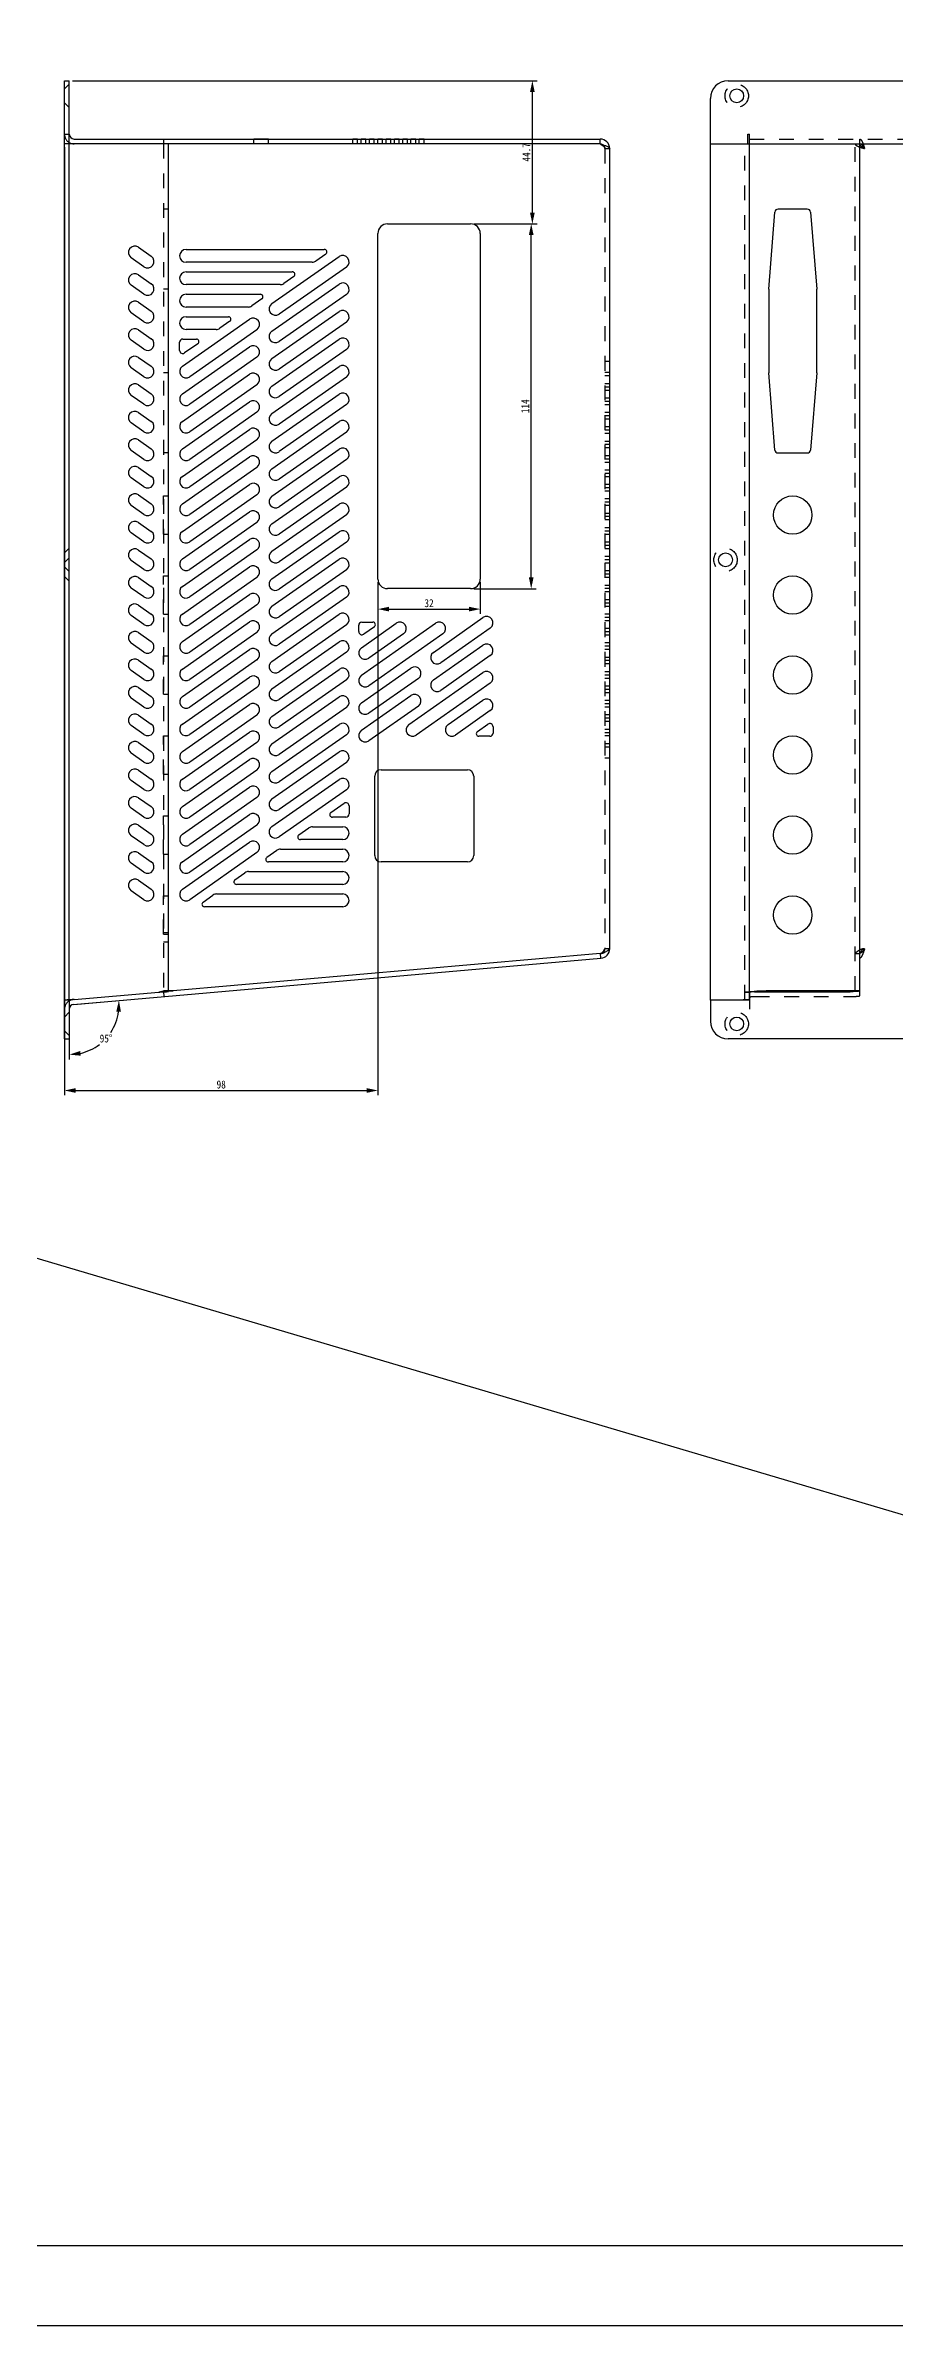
# Model space of a CAD drawing. Header units: millimetres. Extents: x -177 to 18421, y -5017 to 3255.
# Drawn here: x 2418 to 2684, y 1112 to 1824 of the extents above; entities that cross this region are included whole.
import ezdxf

# ---------------------------------------------------------------- set-up
doc = ezdxf.new("R2010")
doc.units = ezdxf.units.MM
doc.header["$LTSCALE"] = 46.255
doc.header["$PDMODE"] = 3
doc.header["$PDSIZE"] = 8
doc.linetypes.add('HIDDEN', pattern=[0.2, 0.1, -0.1])
doc.layers.get('0').update_dxf_attribs({"linetype": 'CONTINUOUS'})
doc.layers.get('Defpoints').update_dxf_attribs({"linetype": 'CONTINUOUS'})
for name, color, linetype in [('02___PRT_ALL_AXES', 7, 'CONTINUOUS'), ('03___PRT_ALL_CURVES', 7, 'CONTINUOUS'), ('DEFAULT_2', 8, 'HIDDEN')]:
    doc.layers.add(name, color=color, linetype=linetype)
doc.styles.get("Standard").update_dxf_attribs({"font": 'txt', "width": 0.85})
doc.dimstyles.new('DIMSTYLE_2', dxfattribs={"dimtxt": 2.5, "dimasz": 3.5, "dimexe": 1.5, "dimexo": 1, "dimtad": 1, "dimdsep": 46, "dimtxsty": 'Standard', "dimblk": '_FILLED', "dimcen": 0.09, "dimadec": 0, "dimazin": 0, "dimtp": 0.01, "dimtm": 0.01, "dimtfac": 1, "dimtofl": 0, "dimtmove": 0, "dimatfit": 3, "dimldrblk": '_FILLED', "dimfxl": 0, "dimtolj": 1, "dimarcsym": 0})
doc.dimstyles.new('DIMSTYLE_3', dxfattribs={"dimtxt": 2.5, "dimasz": 3.5, "dimexe": 1.5, "dimexo": 1, "dimtad": 0, "dimtih": 1, "dimtoh": 1, "dimdec": 1, "dimdsep": 46, "dimtxsty": 'Standard', "dimblk": '_FILLED', "dimcen": 0.09, "dimadec": 0, "dimazin": 0, "dimtp": 0.5, "dimtm": 0.5, "dimtfac": 1, "dimtdec": 1, "dimtofl": 0, "dimtmove": 0, "dimatfit": 3, "dimldrblk": '_FILLED', "dimfxl": 0, "dimtolj": 1, "dimarcsym": 0})

# ---------------------------------------------------------------- blocks, each defined once
blk = doc.blocks.new('_FILLED')
at = {"color": 0, "linetype": 'ByBlock'}
blk.add_solid([(0, 0), (-1, 0.21), (-1, -0.21)], dxfattribs=at)
blk = doc.blocks.new('*D7')
at = {"color": 0, "linetype": 'Continuous', "lineweight": -2, "transparency": 16777216}
for p, q in [((2427.97, 1524.88), (2442.6, 1526.16)), ((2425.6, 1518.5), (2425.6, 1507.6))]:
    blk.add_line(p, q, dxfattribs=at)
for start, end in [(326.2797, 352.09021), (282.90979, 307.24628)]:
    blk.add_arc((2425.6, 1524.67), 15.57, start, end, dxfattribs=at)
at = {"layer": 'Defpoints', "color": 0, "linetype": 'Continuous', "transparency": 16777216}
for p in [(2426.82, 1524.77), (2426.97, 1524.79), (2425.6, 1519.66), (2425.6, 1519.5), (2433.78, 1511.42)]:
    blk.add_point(p, dxfattribs=at)
at = {"color": 0, "linetype": 'Continuous', "lineweight": -2, "transparency": 16777216, "xscale": 3.5, "yscale": 3.5, "zscale": 3.5}
for p, rotation in [((2441.11, 1526.02), 88.54510267210543), ((2425.6, 1509.1), 186.4548973218298)]:
    blk.add_blockref('_FILLED', p, dxfattribs=dict(at, rotation=rotation))
at = {"color": 0, "linetype": 'Continuous', "transparency": 16777216, "insert": (2437.08, 1515.4), "char_height": 2.5, "width": 11.8333, "attachment_point": 2}
blk.add_mtext('\\A1;95°', dxfattribs=at)
blk = doc.blocks.new('*D10')
at = {"color": 0, "linetype": 'Continuous', "lineweight": -2, "transparency": 16777216}
for p, q in [((2522.1, 1656.7), (2522.1, 1646.81)), ((2554.1, 1656.7), (2554.1, 1646.81)), ((2525.6, 1648.31), (2550.6, 1648.31))]:
    blk.add_line(p, q, dxfattribs=at)
at = {"layer": 'Defpoints', "color": 0, "linetype": 'Continuous', "transparency": 16777216}
for p in [(2522.1, 1657.7), (2554.1, 1657.7), (2554.1, 1648.31)]:
    blk.add_point(p, dxfattribs=at)
at = {"color": 0, "linetype": 'Continuous', "lineweight": -2, "transparency": 16777216, "xscale": 3.5, "yscale": 3.5, "zscale": 3.5, "rotation": 180}
blk.add_blockref('_FILLED', (2522.1, 1648.31), dxfattribs=at)
at = {"color": 0, "linetype": 'Continuous', "lineweight": -2, "transparency": 16777216, "xscale": 3.5, "yscale": 3.5, "zscale": 3.5}
blk.add_blockref('_FILLED', (2554.1, 1648.31), dxfattribs=at)
at = {"color": 0, "linetype": 'Continuous', "transparency": 16777216, "insert": (2538.1, 1651.44), "char_height": 2.5, "width": 8.5, "attachment_point": 2}
blk.add_mtext('\\A1;32', dxfattribs=at)
blk = doc.blocks.new('*D11')
at = {"color": 0, "linetype": 'Continuous', "lineweight": -2, "transparency": 16777216}
for p, q in [((2552.1, 1768.7), (2571.55, 1768.7)), ((2570.05, 1658.2), (2570.05, 1765.2)), ((2552.1, 1654.7), (2571.55, 1654.7))]:
    blk.add_line(p, q, dxfattribs=at)
at = {"layer": 'Defpoints', "color": 0, "linetype": 'Continuous', "transparency": 16777216}
for p in [(2551.1, 1768.7), (2570.05, 1768.7), (2551.1, 1654.7)]:
    blk.add_point(p, dxfattribs=at)
at = {"color": 0, "linetype": 'Continuous', "lineweight": -2, "transparency": 16777216, "xscale": 3.5, "yscale": 3.5, "zscale": 3.5}
for p, rotation in [((2570.05, 1768.7), 90), ((2570.05, 1654.7), 270)]:
    blk.add_blockref('_FILLED', p, dxfattribs=dict(at, rotation=rotation))
at = {"color": 0, "linetype": 'Continuous', "transparency": 16777216, "insert": (2566.92, 1711.7), "char_height": 2.5, "width": 12.75, "attachment_point": 2, "rotation": 90}
blk.add_mtext('\\A1;114', dxfattribs=at)
blk = doc.blocks.new('*D12')
at = {"color": 0, "linetype": 'Continuous', "lineweight": -2, "transparency": 16777216}
for p, q in [((2424.1, 1792.7), (2424.1, 1496.39)), ((2522.1, 1656.7), (2522.1, 1496.39)), ((2427.6, 1497.89), (2518.6, 1497.89))]:
    blk.add_line(p, q, dxfattribs=at)
at = {"layer": 'Defpoints', "color": 0, "linetype": 'Continuous', "transparency": 16777216}
for p in [(2424.1, 1793.7), (2522.1, 1657.7), (2522.1, 1497.89)]:
    blk.add_point(p, dxfattribs=at)
at = {"color": 0, "linetype": 'Continuous', "lineweight": -2, "transparency": 16777216, "xscale": 3.5, "yscale": 3.5, "zscale": 3.5, "rotation": 180}
blk.add_blockref('_FILLED', (2424.1, 1497.89), dxfattribs=at)
at = {"color": 0, "linetype": 'Continuous', "lineweight": -2, "transparency": 16777216, "xscale": 3.5, "yscale": 3.5, "zscale": 3.5}
blk.add_blockref('_FILLED', (2522.1, 1497.89), dxfattribs=at)
at = {"color": 0, "linetype": 'Continuous', "transparency": 16777216, "insert": (2473.1, 1501.02), "char_height": 2.5, "width": 8.5, "attachment_point": 2}
blk.add_mtext('\\A1;98', dxfattribs=at)
blk = doc.blocks.new('*D13')
at = {"color": 0, "linetype": 'Continuous', "lineweight": -2, "transparency": 16777216}
for p, q in [((2426.6, 1813.4), (2571.91, 1813.4)), ((2570.41, 1772.2), (2570.41, 1809.9)), ((2552.1, 1768.7), (2571.91, 1768.7))]:
    blk.add_line(p, q, dxfattribs=at)
at = {"layer": 'Defpoints', "color": 0, "linetype": 'Continuous', "transparency": 16777216}
for p in [(2425.6, 1813.4), (2570.41, 1813.4), (2551.1, 1768.7)]:
    blk.add_point(p, dxfattribs=at)
at = {"color": 0, "linetype": 'Continuous', "lineweight": -2, "transparency": 16777216, "xscale": 3.5, "yscale": 3.5, "zscale": 3.5}
for p, rotation in [((2570.41, 1813.4), 90), ((2570.41, 1768.7), 270)]:
    blk.add_blockref('_FILLED', p, dxfattribs=dict(at, rotation=rotation))
at = {"color": 0, "linetype": 'Continuous', "transparency": 16777216, "insert": (2567.29, 1791.05), "char_height": 2.5, "width": 17, "attachment_point": 2, "rotation": 90}
blk.add_mtext('\\A1;44.7', dxfattribs=at)

msp = doc.modelspace()

# ---------------------------------------------------------------- linework, layer by layer
msp.add_line((-176.891, 2211.998), (3543.087, 1111.998))
at = {"color": 7, "linetype": 'Continuous'}
for p, q in [((2424.103, 1526.117), (2424.103, 1813.403)), ((2424.103, 1813.403), (2425.603, 1813.403)), ((2631.615, 1813.403), (3081.015, 1813.403)), ((2626.115, 1526.117), (2626.115, 1807.903)), ((2637.815, 1793.703), (2637.815, 1796.703)), ((2637.815, 1796.703), (2638.315, 1796.703)), ((2638.315, 1526.305), (2638.315, 1796.703)), ((2425.603, 1793.703), (2424.103, 1793.703)), ((2455.103, 1795.203), (2455.103, 1793.703)), ((2591.603, 1793.703), (2591.603, 1795.203)), ((2626.115, 1793.703), (3086.515, 1793.703)), ((2672.815, 1529.012), (2672.815, 1793.703)), ((2644.315, 1748.303), (2646.241, 1772.382)), ((2656.391, 1773.303), (2647.238, 1773.303)), ((2657.388, 1772.382), (2659.315, 1748.303)), ((2644.315, 1748.303), (2644.315, 1722.103)), ((2659.315, 1722.103), (2659.315, 1748.303)), ((2646.241, 1698.023), (2644.315, 1722.103)), ((2659.315, 1722.103), (2657.388, 1698.023)), ((2647.238, 1697.103), (2656.391, 1697.103)), ((2591.865, 1539.214), (2591.734, 1540.708)), ((2425.603, 1526.117), (2424.103, 1526.117)), ((2425.603, 1526.094), (2424.103, 1526.094)), ((2424.103, 1514.003), (2424.103, 1526.094)), ((2455.056, 1528.751), (2455.187, 1527.256)), ((2456.603, 1528.886), (2457.943, 1529.003)), ((2636.713, 1526.117), (2626.115, 1526.117)), ((2626.115, 1526.094), (2626.115, 1519.503)), ((2638.415, 1526.094), (2626.115, 1526.094)), ((2638.415, 1526.149), (2638.415, 1528.62)), ((2638.415, 1523.294), (2638.415, 1526.094)), ((2639.915, 1528.751), (2669.815, 1528.751)), ((2672.81, 1529.017), (2645.726, 1529.017)), ((2424.103, 1514.003), (2425.603, 1514.003)), ((3081.015, 1514.003), (2631.615, 1514.003))]:
    msp.add_line(p, q, dxfattribs=at)
at = {"color": 3, "linetype": 'Continuous'}
for p, q in [((2425.603, 1526.117), (2425.603, 1813.403)), ((2591.603, 1793.703), (2425.603, 1793.703)), ((2427.103, 1795.203), (2591.603, 1795.203)), ((2456.603, 1528.886), (2456.603, 1793.703)), ((2594.603, 1542.203), (2594.603, 1792.203)), ((2525.103, 1768.703), (2551.103, 1768.703)), ((2447.25, 1761.384), (2451.25, 1758.583)), ((2462.103, 1760.697), (2505.336, 1760.697)), ((2522.103, 1657.703), (2522.103, 1765.703)), ((2554.103, 1765.703), (2554.103, 1657.703)), ((2448.956, 1755.306), (2444.956, 1758.107)), ((2447.25, 1752.784), (2451.25, 1749.983)), ((2501.53, 1756.697), (2462.103, 1756.697)), ((2462.103, 1753.697), (2495.339, 1753.697)), ((2488.956, 1743.789), (2509.956, 1758.493)), ((2512.25, 1755.217), (2491.25, 1740.512)), ((2505.795, 1759.241), (2502.677, 1757.058)), ((2448.956, 1746.706), (2444.956, 1749.507)), ((2491.533, 1749.697), (2462.103, 1749.697)), ((2462.103, 1746.697), (2485.342, 1746.697)), ((2488.956, 1735.189), (2509.956, 1749.893)), ((2512.25, 1746.617), (2491.25, 1731.912)), ((2495.797, 1752.241), (2492.68, 1750.058)), ((2448.956, 1738.106), (2444.956, 1740.907)), ((2447.25, 1744.184), (2451.25, 1741.383)), ((2460.956, 1724.183), (2481.956, 1738.887)), ((2481.536, 1742.697), (2462.103, 1742.697)), ((2462.103, 1739.697), (2475.345, 1739.697)), ((2485.8, 1745.241), (2482.683, 1743.058)), ((2488.956, 1726.589), (2509.956, 1741.293)), ((2448.956, 1729.506), (2444.956, 1732.307)), ((2447.25, 1735.584), (2451.25, 1732.783)), ((2460.103, 1729.169), (2460.103, 1731.697)), ((2461.103, 1732.697), (2465.348, 1732.697)), ((2465.806, 1731.241), (2461.677, 1728.35)), ((2471.539, 1735.697), (2462.103, 1735.697)), ((2484.25, 1735.611), (2463.25, 1720.906)), ((2475.803, 1738.241), (2472.686, 1736.058)), ((2488.956, 1717.989), (2509.956, 1732.693)), ((2512.25, 1738.017), (2491.25, 1723.312)), ((2447.25, 1726.984), (2451.25, 1724.183)), ((2460.956, 1715.583), (2481.956, 1730.287)), ((2484.25, 1727.011), (2463.25, 1712.306)), ((2488.956, 1709.389), (2509.956, 1724.093)), ((2512.25, 1729.417), (2491.25, 1714.712)), ((2448.956, 1720.906), (2444.956, 1723.707)), ((2447.25, 1718.384), (2451.25, 1715.583)), ((2460.956, 1706.983), (2481.956, 1721.687)), ((2484.25, 1718.411), (2463.25, 1703.706)), ((2512.25, 1720.817), (2491.25, 1706.112)), ((2448.956, 1712.306), (2444.956, 1715.107)), ((2447.25, 1709.784), (2451.25, 1706.983)), ((2460.956, 1698.383), (2481.956, 1713.087)), ((2484.25, 1709.811), (2463.25, 1695.106)), ((2488.956, 1700.789), (2509.956, 1715.493)), ((2512.25, 1712.217), (2491.25, 1697.512)), ((2448.956, 1703.706), (2444.956, 1706.507)), ((2460.956, 1689.783), (2481.956, 1704.487)), ((2488.956, 1692.189), (2509.956, 1706.893)), ((2512.25, 1703.617), (2491.25, 1688.912)), ((2448.956, 1695.106), (2444.956, 1697.907)), ((2447.25, 1701.184), (2451.25, 1698.383)), ((2460.956, 1681.183), (2481.956, 1695.887)), ((2484.25, 1701.211), (2463.25, 1686.506)), ((2488.956, 1683.589), (2509.956, 1698.293)), ((2448.956, 1686.506), (2444.956, 1689.307)), ((2447.25, 1692.584), (2451.25, 1689.783)), ((2484.25, 1692.611), (2463.25, 1677.906)), ((2488.956, 1674.989), (2509.956, 1689.693)), ((2512.25, 1695.017), (2491.25, 1680.312)), ((2447.25, 1683.984), (2451.25, 1681.183)), ((2460.956, 1672.583), (2481.956, 1687.287)), ((2484.25, 1684.011), (2463.25, 1669.306)), ((2512.25, 1686.417), (2491.25, 1671.712)), ((2448.956, 1677.906), (2444.956, 1680.707)), ((2447.25, 1675.384), (2451.25, 1672.583)), ((2460.956, 1663.983), (2481.956, 1678.687)), ((2484.25, 1675.411), (2463.25, 1660.706)), ((2488.956, 1666.389), (2509.956, 1681.093)), ((2512.25, 1677.817), (2491.25, 1663.112)), ((2448.956, 1669.306), (2444.956, 1672.107)), ((2460.956, 1655.383), (2481.956, 1670.087)), ((2488.956, 1657.789), (2509.956, 1672.493)), ((2512.25, 1669.217), (2491.25, 1654.512)), ((2448.956, 1660.706), (2444.956, 1663.507)), ((2447.25, 1666.784), (2451.25, 1663.983)), ((2460.956, 1646.783), (2481.956, 1661.487)), ((2484.25, 1666.811), (2463.25, 1652.106)), ((2488.956, 1649.189), (2509.956, 1663.893)), ((2512.25, 1660.617), (2491.25, 1645.912)), ((2448.956, 1652.106), (2444.956, 1654.907)), ((2447.25, 1658.184), (2451.25, 1655.383)), ((2460.956, 1638.183), (2481.956, 1652.887)), ((2484.25, 1658.211), (2463.25, 1643.506)), ((2488.956, 1640.589), (2509.956, 1655.293)), ((2551.103, 1654.703), (2525.103, 1654.703)), ((2448.956, 1643.506), (2444.956, 1646.307)), ((2447.25, 1649.584), (2451.25, 1646.783)), ((2484.25, 1649.611), (2463.25, 1634.906)), ((2488.956, 1631.989), (2509.956, 1646.693)), ((2512.25, 1652.017), (2491.25, 1637.312)), ((2539.456, 1634.805), (2554.956, 1645.658)), ((2447.25, 1640.984), (2451.25, 1638.183)), ((2460.956, 1629.583), (2481.956, 1644.287)), ((2484.25, 1641.011), (2463.25, 1626.306)), ((2512.25, 1643.417), (2491.25, 1628.712)), ((2516.103, 1641.291), (2516.103, 1643.253)), ((2516.956, 1636.25), (2527.869, 1643.891)), ((2516.956, 1627.65), (2540.151, 1643.891)), ((2517.103, 1644.253), (2520.54, 1644.253)), ((2520.999, 1642.797), (2517.677, 1640.471)), ((2530.163, 1640.614), (2519.25, 1632.973)), ((2542.445, 1640.614), (2519.25, 1624.373)), ((2557.25, 1642.381), (2541.75, 1631.528)), ((2448.956, 1634.906), (2444.956, 1637.707)), ((2447.25, 1632.384), (2451.25, 1629.583)), ((2460.956, 1620.983), (2481.956, 1635.687)), ((2484.25, 1632.411), (2463.25, 1617.706)), ((2488.956, 1623.389), (2509.956, 1638.093)), ((2512.25, 1634.817), (2491.25, 1620.112)), ((2539.456, 1626.205), (2554.956, 1637.058)), ((2557.25, 1633.781), (2541.75, 1622.928)), ((2448.956, 1626.306), (2444.956, 1629.107)), ((2460.956, 1612.383), (2481.956, 1627.087)), ((2488.956, 1614.789), (2509.956, 1629.493)), ((2512.25, 1626.217), (2491.25, 1611.512)), ((2516.956, 1619.05), (2532.456, 1629.903)), ((2534.75, 1626.626), (2519.25, 1615.773)), ((2531.761, 1612.217), (2554.956, 1628.458)), ((2557.25, 1625.181), (2534.056, 1608.94)), ((2448.956, 1617.706), (2444.956, 1620.507)), ((2447.25, 1623.784), (2451.25, 1620.983)), ((2460.956, 1603.783), (2481.956, 1618.487)), ((2484.25, 1623.811), (2463.25, 1609.106)), ((2488.956, 1606.189), (2509.956, 1620.893)), ((2512.25, 1617.617), (2491.25, 1602.912)), ((2516.956, 1610.45), (2532.456, 1621.303)), ((2534.75, 1618.026), (2519.25, 1607.173)), ((2544.043, 1612.217), (2554.956, 1619.858)), ((2448.956, 1609.106), (2444.956, 1611.907)), ((2447.25, 1615.184), (2451.25, 1612.383)), ((2484.25, 1615.211), (2463.25, 1600.506)), ((2488.956, 1597.589), (2509.956, 1612.293)), ((2557.25, 1616.581), (2546.338, 1608.94)), ((2553.208, 1610.034), (2556.53, 1612.36)), ((2558.103, 1611.54), (2558.103, 1609.578)), ((2448.956, 1600.506), (2444.956, 1603.307)), ((2447.25, 1606.584), (2451.25, 1603.783)), ((2460.956, 1595.183), (2481.956, 1609.887)), ((2484.25, 1606.611), (2463.25, 1591.906)), ((2488.956, 1588.989), (2509.956, 1603.693)), ((2512.25, 1609.017), (2491.25, 1594.312)), ((2557.103, 1608.578), (2553.667, 1608.578)), ((2447.25, 1597.984), (2451.25, 1595.183)), ((2460.956, 1586.583), (2481.956, 1601.287)), ((2484.25, 1598.011), (2463.25, 1583.306)), ((2512.25, 1600.417), (2491.25, 1585.712)), ((2521.103, 1571.303), (2521.103, 1596.103)), ((2523.103, 1598.103), (2550.103, 1598.103)), ((2552.103, 1596.103), (2552.103, 1571.303)), ((2448.956, 1591.906), (2444.956, 1594.707)), ((2447.25, 1589.384), (2451.25, 1586.583)), ((2460.956, 1577.983), (2481.956, 1592.687)), ((2484.25, 1589.411), (2463.25, 1574.706)), ((2488.956, 1580.389), (2509.956, 1595.093)), ((2512.25, 1591.817), (2491.25, 1577.112)), ((2448.956, 1583.306), (2444.956, 1586.107)), ((2460.956, 1569.383), (2481.956, 1584.087)), ((2507.4, 1584.758), (2511.53, 1587.65)), ((2512.103, 1583.303), (2507.859, 1583.303)), ((2513.103, 1586.83), (2513.103, 1584.303)), ((2448.956, 1574.706), (2444.956, 1577.507)), ((2447.25, 1580.784), (2451.25, 1577.983)), ((2460.956, 1560.783), (2481.956, 1575.487)), ((2484.25, 1580.811), (2463.25, 1566.106)), ((2497.403, 1577.758), (2500.521, 1579.941)), ((2511.103, 1576.303), (2497.862, 1576.303)), ((2501.668, 1580.303), (2511.103, 1580.303)), ((2448.956, 1566.106), (2444.956, 1568.907)), ((2447.25, 1572.184), (2451.25, 1569.383)), ((2484.25, 1572.211), (2463.25, 1557.506)), ((2487.406, 1570.758), (2490.524, 1572.941)), ((2511.103, 1569.303), (2487.865, 1569.303)), ((2491.671, 1573.303), (2511.103, 1573.303)), ((2550.103, 1569.303), (2523.103, 1569.303)), ((2448.956, 1557.506), (2444.956, 1560.307)), ((2447.25, 1563.584), (2451.25, 1560.783)), ((2477.409, 1563.758), (2480.527, 1565.941)), ((2511.103, 1562.303), (2477.868, 1562.303)), ((2481.674, 1566.303), (2511.103, 1566.303)), ((2467.412, 1556.758), (2470.53, 1558.941)), ((2511.103, 1555.303), (2467.871, 1555.303)), ((2471.677, 1559.303), (2511.103, 1559.303)), ((2426.973, 1524.788), (2591.865, 1539.214)), ((2591.603, 1540.697), (2458.103, 1529.017)), ((2591.603, 1540.697), (2591.734, 1540.708)), ((2425.776, 1526.117), (2425.603, 1526.117)), ((2425.603, 1526.094), (2425.603, 1514.003)), ((2427.103, 1526.305), (2453.603, 1528.624)), ((2454.971, 1528.743), (2453.603, 1528.624)), ((2455.059, 1528.751), (2454.971, 1528.743)), ((2455.119, 1528.756), (2455.059, 1528.751)), ((2456.603, 1528.886), (2455.119, 1528.756)), ((2458.103, 1529.017), (2458.023, 1529.017))]:
    msp.add_line(p, q, dxfattribs=at)
at = {"color": 7, "linetype": 'Continuous'}
for points in [[(1608.287, 1111.998), (3158.287, 1111.998), (3158.287, 2211.998), (1608.287, 2211.998)], [(1633.287, 1136.998), (3133.287, 1136.998), (3133.287, 2186.998), (1633.287, 2186.998)]]:
    msp.add_lwpolyline(points, close=True, dxfattribs=at)
for centre in [(2634.315, 1808.703), (2630.815, 1663.703), (2634.315, 1518.703)]:
    msp.add_circle(centre, 2.15, dxfattribs=at)
for centre, radius, start, end in [((2631.615, 1807.903), 5.5, 90, 180), ((2427.103, 1796.703), 3, 239.907594, 270), ((2591.603, 1792.203), 1.5, 54.601518, 90), ((2647.238, 1772.303), 1, 90, 175.426079), ((2656.391, 1772.303), 1, 4.573921, 90), ((2647.238, 1698.103), 1, 184.573921, 270), ((2656.391, 1698.103), 1, 270, 355.426079), ((2427.103, 1523.294), 3, 100.052162, 120.097478), ((2639.911, 1511.989), 16.761, 90.329668, 90.989635), ((2645.726, 1425.557), 103.461, 90, 93.275251), ((2639.915, 1511.606), 17.145, 90.000049, 90.332845), ((2631.615, 1519.503), 5.5, 180, 270)]:
    msp.add_arc(centre, radius, start, end, dxfattribs=at)
at = {"color": 3, "linetype": 'Continuous'}
for centre, radius, start, end in [((2427.103, 1796.703), 1.5, 180, 270), ((2591.603, 1792.203), 3, 0, 90), ((2525.103, 1765.703), 3, 90, 180), ((2551.103, 1765.703), 3, 0, 90), ((2446.103, 1759.745), 2, 55, 235), ((2462.103, 1758.697), 2, 90, 270), ((2505.336, 1759.897), 0.8, 305, 90), ((2446.103, 1751.145), 2, 55, 235), ((2450.103, 1756.945), 2, 235, 55), ((2462.103, 1751.697), 2, 90, 270), ((2495.339, 1752.897), 0.8, 305, 90), ((2501.53, 1758.697), 2, 270, 305), ((2511.103, 1756.855), 2, 305, 125), ((2450.103, 1748.345), 2, 235, 55), ((2462.103, 1744.697), 2, 90, 270), ((2485.342, 1745.897), 0.8, 305, 90), ((2491.533, 1751.697), 2, 270, 305), ((2511.103, 1748.255), 2, 305, 125), ((2446.103, 1742.545), 2, 55, 235), ((2450.103, 1739.745), 2, 235, 55), ((2462.103, 1737.697), 2, 90, 270), ((2475.345, 1738.897), 0.8, 305, 90), ((2481.536, 1744.697), 2, 270, 305), ((2483.103, 1737.249), 2, 305, 125), ((2490.103, 1742.15), 2, 125, 305), ((2511.103, 1739.655), 2, 305, 125), ((2446.103, 1733.945), 2, 55, 235), ((2450.103, 1731.145), 2, 235, 55), ((2461.103, 1731.697), 1, 90, 180), ((2465.348, 1731.897), 0.8, 305, 90), ((2471.539, 1737.697), 2, 270, 305), ((2490.103, 1733.55), 2, 125, 305), ((2511.103, 1731.055), 2, 305, 125), ((2446.103, 1725.345), 2, 55, 235), ((2450.103, 1722.545), 2, 235, 55), ((2461.103, 1729.169), 1, 180, 305), ((2462.103, 1722.545), 2, 125, 305), ((2483.103, 1728.649), 2, 305, 125), ((2490.103, 1724.95), 2, 125, 305), ((2511.103, 1722.455), 2, 305, 125), ((2446.103, 1716.745), 2, 55, 235), ((2483.103, 1720.049), 2, 305, 125), ((2490.103, 1716.35), 2, 125, 305), ((2446.103, 1708.145), 2, 55, 235), ((2450.103, 1713.945), 2, 235, 55), ((2462.103, 1713.945), 2, 125, 305), ((2483.103, 1711.449), 2, 305, 125), ((2511.103, 1713.855), 2, 305, 125), ((2450.103, 1705.345), 2, 235, 55), ((2462.103, 1705.345), 2, 125, 305), ((2483.103, 1702.849), 2, 305, 125), ((2490.103, 1707.75), 2, 125, 305), ((2511.103, 1705.255), 2, 305, 125), ((2446.103, 1699.545), 2, 55, 235), ((2450.103, 1696.745), 2, 235, 55), ((2462.103, 1696.745), 2, 125, 305), ((2483.103, 1694.249), 2, 305, 125), ((2490.103, 1699.15), 2, 125, 305), ((2511.103, 1696.655), 2, 305, 125), ((2446.103, 1690.945), 2, 55, 235), ((2450.103, 1688.145), 2, 235, 55), ((2462.103, 1688.145), 2, 125, 305), ((2490.103, 1690.55), 2, 125, 305), ((2511.103, 1688.055), 2, 305, 125), ((2446.103, 1682.345), 2, 55, 235), ((2483.103, 1685.649), 2, 305, 125), ((2490.103, 1681.95), 2, 125, 305), ((2511.103, 1679.455), 2, 305, 125), ((2446.103, 1673.745), 2, 55, 235), ((2450.103, 1679.545), 2, 235, 55), ((2462.103, 1679.545), 2, 125, 305), ((2483.103, 1677.049), 2, 305, 125), ((2490.103, 1673.35), 2, 125, 305), ((2446.103, 1665.145), 2, 55, 235), ((2450.103, 1670.945), 2, 235, 55), ((2462.103, 1670.945), 2, 125, 305), ((2483.103, 1668.449), 2, 305, 125), ((2511.103, 1670.855), 2, 305, 125), ((2450.103, 1662.345), 2, 235, 55), ((2462.103, 1662.345), 2, 125, 305), ((2483.103, 1659.849), 2, 305, 125), ((2490.103, 1664.75), 2, 125, 305), ((2511.103, 1662.255), 2, 305, 125), ((2446.103, 1656.545), 2, 55, 235), ((2450.103, 1653.745), 2, 235, 55), ((2462.103, 1653.745), 2, 125, 305), ((2483.103, 1651.249), 2, 305, 125), ((2490.103, 1656.15), 2, 125, 305), ((2511.103, 1653.655), 2, 305, 125), ((2525.103, 1657.703), 3, 180, 270), ((2551.103, 1657.703), 3, 270, 0), ((2446.103, 1647.945), 2, 55, 235), ((2450.103, 1645.145), 2, 235, 55), ((2462.103, 1645.145), 2, 125, 305), ((2490.103, 1647.55), 2, 125, 305), ((2511.103, 1645.055), 2, 305, 125), ((2556.103, 1644.019), 2, 305, 125), ((2446.103, 1639.345), 2, 55, 235), ((2483.103, 1642.649), 2, 305, 125), ((2490.103, 1638.95), 2, 125, 305), ((2517.103, 1643.253), 1, 90, 180), ((2517.103, 1641.291), 1, 180, 305), ((2520.54, 1643.453), 0.8, 305, 90), ((2529.016, 1642.253), 2, 305, 125), ((2541.298, 1642.253), 2, 305, 125), ((2446.103, 1630.745), 2, 55, 235), ((2450.103, 1636.545), 2, 235, 55), ((2462.103, 1636.545), 2, 125, 305), ((2483.103, 1634.049), 2, 305, 125), ((2490.103, 1630.35), 2, 125, 305), ((2511.103, 1636.455), 2, 305, 125), ((2518.103, 1634.612), 2, 125, 305), ((2540.603, 1633.166), 2, 125, 305), ((2556.103, 1635.419), 2, 305, 125), ((2450.103, 1627.945), 2, 235, 55), ((2462.103, 1627.945), 2, 125, 305), ((2483.103, 1625.449), 2, 305, 125), ((2511.103, 1627.855), 2, 305, 125), ((2518.103, 1626.012), 2, 125, 305), ((2533.603, 1628.265), 2, 305, 125), ((2540.603, 1624.566), 2, 125, 305), ((2556.103, 1626.819), 2, 305, 125), ((2446.103, 1622.145), 2, 55, 235), ((2450.103, 1619.345), 2, 235, 55), ((2462.103, 1619.345), 2, 125, 305), ((2483.103, 1616.849), 2, 305, 125), ((2490.103, 1621.75), 2, 125, 305), ((2511.103, 1619.255), 2, 305, 125), ((2518.103, 1617.412), 2, 125, 305), ((2533.603, 1619.665), 2, 305, 125), ((2556.103, 1618.219), 2, 305, 125), ((2446.103, 1613.545), 2, 55, 235), ((2450.103, 1610.745), 2, 235, 55), ((2462.103, 1610.745), 2, 125, 305), ((2483.103, 1608.249), 2, 305, 125), ((2490.103, 1613.15), 2, 125, 305), ((2511.103, 1610.655), 2, 305, 125), ((2518.103, 1608.812), 2, 125, 305), ((2532.909, 1610.578), 2, 125, 305), ((2545.191, 1610.578), 2, 125, 305), ((2557.103, 1611.54), 1, 0, 125), ((2446.103, 1604.945), 2, 55, 235), ((2450.103, 1602.145), 2, 235, 55), ((2462.103, 1602.145), 2, 125, 305), ((2490.103, 1604.55), 2, 125, 305), ((2511.103, 1602.055), 2, 305, 125), ((2553.667, 1609.378), 0.8, 125, 270), ((2557.103, 1609.578), 1, 270, 0), ((2446.103, 1596.345), 2, 55, 235), ((2483.103, 1599.649), 2, 305, 125), ((2490.103, 1595.95), 2, 125, 305), ((2523.103, 1596.103), 2, 90, 180), ((2550.103, 1596.103), 2, 0, 90), ((2446.103, 1587.745), 2, 55, 235), ((2450.103, 1593.545), 2, 235, 55), ((2462.103, 1593.545), 2, 125, 305), ((2483.103, 1591.049), 2, 305, 125), ((2490.103, 1587.35), 2, 125, 305), ((2511.103, 1593.455), 2, 305, 125), ((2450.103, 1584.945), 2, 235, 55), ((2462.103, 1584.945), 2, 125, 305), ((2483.103, 1582.449), 2, 305, 125), ((2507.859, 1584.103), 0.8, 125, 270), ((2512.103, 1586.83), 1, 0, 125), ((2512.103, 1584.303), 1, 270, 0), ((2446.103, 1579.145), 2, 55, 235), ((2450.103, 1576.345), 2, 235, 55), ((2462.103, 1576.345), 2, 125, 305), ((2483.103, 1573.849), 2, 305, 125), ((2490.103, 1578.75), 2, 125, 305), ((2497.862, 1577.103), 0.8, 125, 270), ((2501.668, 1578.303), 2, 90, 125), ((2511.103, 1578.303), 2, 270, 90), ((2446.103, 1570.545), 2, 55, 235), ((2450.103, 1567.745), 2, 235, 55), ((2462.103, 1567.745), 2, 125, 305), ((2487.865, 1570.103), 0.8, 125, 270), ((2491.671, 1571.303), 2, 90, 125), ((2511.103, 1571.303), 2, 270, 90), ((2523.103, 1571.303), 2, 180, 270), ((2550.103, 1571.303), 2, 270, 0), ((2446.103, 1561.945), 2, 55, 235), ((2450.103, 1559.145), 2, 235, 55), ((2462.103, 1559.145), 2, 125, 305), ((2477.868, 1563.103), 0.8, 125, 270), ((2481.674, 1564.303), 2, 90, 125), ((2511.103, 1564.303), 2, 270, 90), ((2467.871, 1556.103), 0.8, 125, 270), ((2471.677, 1557.303), 2, 90, 125), ((2511.103, 1557.303), 2, 270, 90), ((2591.366, 1544.916), 4.224, 274.994537, 320.025602), ((2591.603, 1542.203), 3, 275, 0), ((2427.103, 1523.294), 1.5, 95, 180)]:
    msp.add_arc(centre, radius, start, end, dxfattribs=at)
for points, knots in [([(2591.603, 1793.703), (2591.987, 1793.581), (2592.546, 1793.403), (2593.253, 1793.15), (2593.704, 1792.968), (2594.079, 1792.783), (2594.407, 1792.577), (2594.603, 1792.349), (2594.603, 1792.203)], [0, 0, 0, 0, 0.3508516, 0.5110678, 0.6539255, 0.7752257, 0.8724512, 1, 1, 1, 1]), ([(2427.103, 1526.305), (2426.845, 1526.275), (2426.402, 1526.222), (2425.957, 1526.162), (2425.776, 1526.117)], [0, 0, 0, 0, 0.5822724, 1, 1, 1, 1]), ([(2456.603, 1529.005), (2456.603, 1529.008), (2456.618, 1529.004), (2456.633, 1529.009), (2456.669, 1529.007), (2456.695, 1529.008), (2456.71, 1529.008)], [0, 0, 0, 0, 0.0635963, 0.2526127, 0.5657439, 1, 1, 1, 1]), ([(2456.71, 1529.008), (2456.781, 1529.009), (2457.218, 1529.013), (2457.656, 1529.015), (2458.023, 1529.017)], [0, 0, 0, 0, 0.1614574, 1, 1, 1, 1])]:
    msp.add_open_spline(points, degree=3, knots=knots, dxfattribs=at)
at = {"color": 7, "linetype": 'Continuous'}
for points, knots in [([(2672.815, 1793.703), (2673.104, 1793.703), (2673.543, 1793.334), (2673.956, 1792.764), (2674.192, 1792.395), (2674.315, 1792.203)], [0, 0, 0, 0, 0.4006987, 0.6839142, 1, 1, 1, 1]), ([(2672.815, 1793.703), (2672.815, 1793.413), (2673.183, 1792.974), (2673.753, 1792.562), (2674.122, 1792.325), (2674.315, 1792.203)], [0, 0, 0, 0, 0.4006987, 0.6839142, 1, 1, 1, 1]), ([(2674.315, 1542.203), (2674.192, 1542.02), (2673.955, 1541.669), (2673.527, 1541.11), (2673.109, 1540.746), (2672.815, 1540.708)], [0, 0, 0, 0, 0.3068361, 0.5860799, 1, 1, 1, 1]), ([(2672.888, 1540.856), (2672.871, 1540.826), (2672.846, 1540.778), (2672.821, 1540.728), (2672.816, 1540.708)], [0, 0, 0, 0, 0.6238631, 1, 1, 1, 1]), ([(2674.315, 1542.203), (2674.125, 1542.203), (2673.766, 1542.016), (2673.406, 1541.62), (2673.117, 1541.229), (2672.955, 1540.974), (2672.888, 1540.856)], [0, 0, 0, 0, 0.2810672, 0.5512672, 0.7991692, 1, 1, 1, 1]), ([(2638.315, 1526.305), (2638.315, 1526.293), (2638.266, 1526.272), (2638.192, 1526.254), (2638.051, 1526.231), (2637.868, 1526.209), (2637.636, 1526.186), (2637.246, 1526.153), (2636.933, 1526.132), (2636.713, 1526.117)], [0, 0, 0, 0, 0.0223544, 0.0751404, 0.1599466, 0.2756804, 0.4203855, 0.5914694, 1, 1, 1, 1]), ([(2638.315, 1528.624), (2638.315, 1528.646), (2638.403, 1528.686), (2638.465, 1528.699), (2638.516, 1528.709)], [0, 0, 0, 0, 0.3023393, 1, 1, 1, 1]), ([(2638.529, 1528.67), (2638.5, 1528.664), (2638.464, 1528.656), (2638.415, 1528.633), (2638.415, 1528.62)], [0, 0, 0, 0, 0.6976671, 1, 1, 1, 1]), ([(2638.516, 1528.709), (2638.697, 1528.746), (2639.131, 1528.793), (2639.564, 1528.829), (2639.815, 1528.848)], [0, 0, 0, 0, 0.4237445, 1, 1, 1, 1]), ([(2639.622, 1528.748), (2639.402, 1528.744), (2639.037, 1528.729), (2638.671, 1528.7), (2638.529, 1528.67)], [0, 0, 0, 0, 0.601343, 1, 1, 1, 1]), ([(2672.815, 1529.012), (2672.815, 1528.986), (2672.715, 1528.94), (2672.56, 1528.904), (2672.275, 1528.859), (2671.91, 1528.823), (2671.46, 1528.791), (2670.753, 1528.76), (2670.197, 1528.751), (2669.815, 1528.751)], [0, 0, 0, 0, 0.0253717, 0.0839188, 0.1765037, 0.300169, 0.4503942, 0.6215376, 1, 1, 1, 1])]:
    msp.add_open_spline(points, degree=3, knots=knots, dxfattribs=at)
at = {"layer": '02___PRT_ALL_AXES', "color": 8, "linetype": 'HIDDEN'}
for p, q in [((2483.353, 1793.703), (2483.353, 1795.203)), ((2487.853, 1795.203), (2483.353, 1795.203)), ((2487.853, 1793.703), (2483.353, 1793.703)), ((2487.853, 1793.703), (2487.853, 1795.203)), ((2514.265, 1793.703), (2514.265, 1795.203)), ((2515.765, 1795.203), (2514.265, 1795.203)), ((2515.765, 1793.703), (2514.265, 1793.703)), ((2515.765, 1793.703), (2515.765, 1795.203)), ((2516.863, 1793.703), (2516.863, 1795.203)), ((2518.363, 1795.203), (2516.863, 1795.203)), ((2518.363, 1793.703), (2516.863, 1793.703)), ((2518.363, 1793.703), (2518.363, 1795.203)), ((2519.461, 1793.703), (2519.461, 1795.203)), ((2520.961, 1795.203), (2519.461, 1795.203)), ((2520.961, 1793.703), (2519.461, 1793.703)), ((2520.961, 1793.703), (2520.961, 1795.203)), ((2522.059, 1793.703), (2522.059, 1795.203)), ((2523.559, 1795.203), (2522.059, 1795.203)), ((2523.559, 1793.703), (2522.059, 1793.703)), ((2523.559, 1793.703), (2523.559, 1795.203)), ((2524.657, 1793.703), (2524.657, 1795.203)), ((2526.157, 1795.203), (2524.657, 1795.203)), ((2526.157, 1793.703), (2524.657, 1793.703)), ((2526.157, 1793.703), (2526.157, 1795.203)), ((2527.255, 1793.703), (2527.255, 1795.203)), ((2528.755, 1795.203), (2527.255, 1795.203)), ((2528.755, 1793.703), (2527.255, 1793.703)), ((2528.755, 1793.703), (2528.755, 1795.203)), ((2529.853, 1793.703), (2529.853, 1795.203)), ((2531.353, 1795.203), (2529.853, 1795.203)), ((2531.353, 1793.703), (2529.853, 1793.703)), ((2531.353, 1793.703), (2531.353, 1795.203)), ((2532.451, 1793.703), (2532.451, 1795.203)), ((2533.951, 1795.203), (2532.451, 1795.203)), ((2533.951, 1793.703), (2532.451, 1793.703)), ((2533.951, 1793.703), (2533.951, 1795.203)), ((2535.049, 1793.703), (2535.049, 1795.203)), ((2536.549, 1795.203), (2535.049, 1795.203)), ((2536.549, 1793.703), (2535.049, 1793.703)), ((2536.549, 1793.703), (2536.549, 1795.203)), ((2455.103, 1671.703), (2455.103, 1683.703)), ((2455.103, 1683.703), (2456.603, 1683.703)), ((2456.603, 1671.703), (2456.603, 1683.703)), ((2455.103, 1671.703), (2456.603, 1671.703)), ((2455.103, 1646.703), (2455.103, 1658.703)), ((2455.103, 1658.703), (2456.603, 1658.703)), ((2456.603, 1646.703), (2456.603, 1658.703)), ((2455.103, 1646.703), (2456.603, 1646.703)), ((2455.103, 1621.703), (2455.103, 1633.703)), ((2455.103, 1633.703), (2456.603, 1633.703)), ((2456.603, 1621.703), (2456.603, 1633.703)), ((2455.103, 1621.703), (2456.603, 1621.703)), ((2455.103, 1596.703), (2455.103, 1608.703)), ((2455.103, 1608.703), (2456.603, 1608.703)), ((2456.603, 1596.703), (2456.603, 1608.703)), ((2455.103, 1596.703), (2456.603, 1596.703)), ((2455.103, 1583.703), (2456.603, 1583.703)), ((2455.103, 1571.703), (2455.103, 1583.703)), ((2456.603, 1571.703), (2456.603, 1583.703)), ((2455.103, 1571.703), (2456.603, 1571.703)), ((2455.103, 1558.703), (2456.603, 1558.703)), ((2455.103, 1546.703), (2455.103, 1558.703)), ((2456.603, 1546.703), (2456.603, 1558.703)), ((2455.103, 1546.703), (2456.603, 1546.703))]:
    msp.add_line(p, q, dxfattribs=at)
at = {"layer": '02___PRT_ALL_AXES', "color": 7, "linetype": 'Continuous'}
for centre in [(2651.815, 1677.703), (2651.815, 1652.703), (2651.815, 1627.703), (2651.815, 1602.703), (2651.815, 1577.703), (2651.815, 1552.703)]:
    msp.add_circle(centre, 6, dxfattribs=at)
at = {"layer": '03___PRT_ALL_CURVES', "color": 8, "linetype": 'HIDDEN'}
msp.add_line((2531.117, 1795.203), (2530.09, 1795.203), dxfattribs=at)
at = {"layer": 'DEFAULT_2', "color": 8, "linetype": 'HIDDEN'}
for p, q in [((2424.103, 1810.853), (2425.603, 1812.353)), ((2424.103, 1806.553), (2425.603, 1805.053)), ((2424.103, 1796.703), (2425.603, 1796.703)), ((2455.103, 1793.703), (2455.103, 1528.848)), ((2593.103, 1792.203), (2593.103, 1542.203)), ((2593.103, 1792.203), (2594.603, 1792.203)), ((2636.815, 1526.305), (2636.815, 1793.703)), ((2638.315, 1795.203), (3074.315, 1795.203)), ((2671.315, 1529.017), (2671.315, 1793.703)), ((2672.815, 1793.703), (2672.815, 1795.203)), ((2456.603, 1773.303), (2455.103, 1773.303)), ((2456.603, 1748.303), (2455.103, 1748.303)), ((2594.603, 1725.667), (2593.103, 1725.667)), ((2456.603, 1722.103), (2455.103, 1722.103)), ((2594.603, 1722.203), (2593.103, 1722.203)), ((2594.603, 1721.167), (2593.103, 1721.167)), ((2594.603, 1718.739), (2593.103, 1718.739)), ((2594.603, 1717.703), (2593.103, 1717.703)), ((2594.603, 1716.667), (2593.103, 1716.667)), ((2594.603, 1714.239), (2593.103, 1714.239)), ((2594.603, 1713.203), (2593.103, 1713.203)), ((2594.603, 1712.167), (2593.103, 1712.167)), ((2594.603, 1709.739), (2593.103, 1709.739)), ((2594.603, 1708.703), (2593.103, 1708.703)), ((2594.603, 1707.667), (2593.103, 1707.667)), ((2594.603, 1705.239), (2593.103, 1705.239)), ((2594.603, 1704.203), (2593.103, 1704.203)), ((2594.603, 1703.167), (2593.103, 1703.167)), ((2456.603, 1697.103), (2455.103, 1697.103)), ((2594.603, 1700.739), (2593.103, 1700.739)), ((2594.603, 1699.703), (2593.103, 1699.703)), ((2594.603, 1698.667), (2593.103, 1698.667)), ((2594.603, 1696.239), (2593.103, 1696.239)), ((2594.603, 1695.203), (2593.103, 1695.203)), ((2594.603, 1694.167), (2593.103, 1694.167)), ((2594.603, 1691.739), (2593.103, 1691.739)), ((2594.603, 1690.703), (2593.103, 1690.703)), ((2594.603, 1689.667), (2593.103, 1689.667)), ((2594.603, 1687.239), (2593.103, 1687.239)), ((2594.603, 1686.203), (2593.103, 1686.203)), ((2594.603, 1685.167), (2593.103, 1685.167)), ((2594.603, 1682.739), (2593.103, 1682.739)), ((2594.603, 1681.703), (2593.103, 1681.703)), ((2594.603, 1680.667), (2593.103, 1680.667)), ((2594.603, 1678.239), (2593.103, 1678.239)), ((2594.603, 1677.203), (2593.103, 1677.203)), ((2594.603, 1676.167), (2593.103, 1676.167)), ((2424.103, 1665.853), (2425.603, 1667.353)), ((2594.603, 1673.739), (2593.103, 1673.739)), ((2594.603, 1672.703), (2593.103, 1672.703)), ((2594.603, 1671.667), (2593.103, 1671.667)), ((2594.603, 1669.239), (2593.103, 1669.239)), ((2594.603, 1668.203), (2593.103, 1668.203)), ((2594.603, 1667.167), (2593.103, 1667.167)), ((2424.103, 1662.853), (2425.603, 1664.353)), ((2424.103, 1661.553), (2425.603, 1660.053)), ((2594.603, 1664.739), (2593.103, 1664.739)), ((2594.603, 1663.703), (2593.103, 1663.703)), ((2594.603, 1662.667), (2593.103, 1662.667)), ((2594.603, 1660.239), (2593.103, 1660.239)), ((2424.103, 1658.553), (2425.603, 1657.053)), ((2594.603, 1659.203), (2593.103, 1659.203)), ((2594.603, 1658.167), (2593.103, 1658.167)), ((2594.603, 1655.739), (2593.103, 1655.739)), ((2594.603, 1654.703), (2593.103, 1654.703)), ((2594.603, 1653.667), (2593.103, 1653.667)), ((2594.603, 1651.239), (2593.103, 1651.239)), ((2594.603, 1650.203), (2593.103, 1650.203)), ((2594.603, 1649.167), (2593.103, 1649.167)), ((2594.603, 1646.739), (2593.103, 1646.739)), ((2594.603, 1645.703), (2593.103, 1645.703)), ((2594.603, 1644.667), (2593.103, 1644.667)), ((2594.603, 1642.239), (2593.103, 1642.239)), ((2594.603, 1641.203), (2593.103, 1641.203)), ((2594.603, 1640.167), (2593.103, 1640.167)), ((2594.603, 1637.739), (2593.103, 1637.739)), ((2594.603, 1636.703), (2593.103, 1636.703)), ((2594.603, 1635.667), (2593.103, 1635.667)), ((2594.603, 1633.239), (2593.103, 1633.239)), ((2594.603, 1632.203), (2593.103, 1632.203)), ((2594.603, 1631.167), (2593.103, 1631.167)), ((2594.603, 1628.739), (2593.103, 1628.739)), ((2594.603, 1627.703), (2593.103, 1627.703)), ((2594.603, 1626.667), (2593.103, 1626.667)), ((2594.603, 1624.239), (2593.103, 1624.239)), ((2594.603, 1623.203), (2593.103, 1623.203)), ((2594.603, 1622.167), (2593.103, 1622.167)), ((2594.603, 1619.739), (2593.103, 1619.739)), ((2594.603, 1618.703), (2593.103, 1618.703)), ((2594.603, 1617.667), (2593.103, 1617.667)), ((2594.603, 1615.239), (2593.103, 1615.239)), ((2594.603, 1614.203), (2593.103, 1614.203)), ((2594.603, 1613.167), (2593.103, 1613.167)), ((2594.603, 1610.739), (2593.103, 1610.739)), ((2594.603, 1609.703), (2593.103, 1609.703)), ((2594.603, 1608.667), (2593.103, 1608.667)), ((2594.603, 1606.239), (2593.103, 1606.239)), ((2594.603, 1605.203), (2593.103, 1605.203)), ((2594.603, 1601.739), (2593.103, 1601.739)), ((2456.603, 1547.203), (2455.103, 1547.203)), ((2456.603, 1544.203), (2455.103, 1544.203)), ((2591.603, 1540.697), (2591.734, 1540.708)), ((2591.603, 1540.697), (2591.669, 1540.708)), ((2594.603, 1542.203), (2593.103, 1542.203)), ((2671.315, 1540.697), (2672.815, 1540.697)), ((2425.769, 1526.225), (2425.757, 1526.225)), ((2426.841, 1526.29), (2426.64, 1526.278)), ((2427.103, 1526.305), (2426.841, 1526.29)), ((2427.103, 1526.305), (2426.842, 1526.282)), ((2427.103, 1526.305), (2426.843, 1526.275)), ((2453.603, 1528.624), (2456.603, 1528.886)), ((2455.103, 1528.886), (2453.603, 1528.624)), ((2453.603, 1528.624), (2454.967, 1528.701)), ((2454.967, 1528.701), (2455.062, 1528.706)), ((2455.062, 1528.706), (2455.116, 1528.71)), ((2458.023, 1529.017), (2455.103, 1529.017)), ((2456.603, 1528.886), (2455.103, 1528.886)), ((2456.603, 1528.886), (2456.603, 1528.848)), ((2457.943, 1529.003), (2458.103, 1529.017)), ((2636.815, 1528.624), (2638.315, 1528.624)), ((2636.815, 1526.305), (2638.315, 1526.305)), ((2638.415, 1526.094), (2638.415, 1526.149)), ((2639.915, 1527.256), (2669.815, 1527.256)), ((2672.815, 1529.017), (2672.81, 1529.017)), ((2672.815, 1527.518), (2672.815, 1529.012)), ((2424.103, 1520.853), (2425.603, 1522.353)), ((2424.103, 1516.553), (2425.603, 1515.053))]:
    msp.add_line(p, q, dxfattribs=at)
for centre in [(2634.315, 1808.703), (2630.815, 1663.703), (2634.315, 1518.703)]:
    msp.add_circle(centre, 3.65, dxfattribs=at)
for centre, radius, start, end in [((2427.103, 1796.703), 3, 180, 239.907594), ((2591.603, 1792.203), 1.5, 0, 54.601518), ((2591.48, 1541.786), 1.094, 279.937685, 283.252718), ((2591.463, 1541.853), 1.163, 283.282726, 290.184207), ((2591.603, 1542.203), 1.5, 275, 0), ((2591.371, 1544.88), 4.188, 274.973941, 282.559875), ((2591.337, 1545.016), 4.328, 282.611527, 290.309417), ((2591.359, 1544.925), 4.236, 308.333474, 310.317955), ((2591.372, 1544.911), 4.216, 310.312926, 312.840197), ((2591.344, 1544.939), 4.255, 312.857834, 317.248289), ((2591.328, 1544.954), 4.277, 317.242218, 318.973802), ((2427.103, 1523.294), 3, 120.097478, 180), ((2429.392, 1469.243), 57.097, 93.815486, 94.050545), ((2430.526, 1452.317), 74.062, 93.691485, 93.819477), ((2436.121, 1363.008), 163.545, 93.323231, 93.628907), ((2431.974, 1482.281), 44.292, 96.652878, 97.005188), ((2427.103, 1523.294), 3, 95, 100.052162)]:
    msp.add_arc(centre, radius, start, end, dxfattribs=at)
for points, knots in [([(2591.603, 1793.703), (2591.796, 1793.58), (2592.165, 1793.344), (2592.734, 1792.931), (2593.103, 1792.492), (2593.103, 1792.203)], [0, 0, 0, 0, 0.3160858, 0.5993013, 1, 1, 1, 1]), ([(2591.603, 1793.703), (2591.677, 1793.679), (2591.966, 1793.587), (2592.256, 1793.494), (2592.471, 1793.422)], [0, 0, 0, 0, 0.252993, 1, 1, 1, 1]), ([(2671.315, 1793.703), (2671.315, 1793.556), (2671.511, 1793.328), (2671.839, 1793.122), (2672.214, 1792.937), (2672.665, 1792.755), (2673.372, 1792.502), (2673.931, 1792.325), (2674.315, 1792.203)], [0, 0, 0, 0, 0.1275488, 0.2247743, 0.3460745, 0.4889322, 0.6491484, 1, 1, 1, 1]), ([(2672.815, 1795.203), (2672.961, 1795.203), (2673.189, 1795.006), (2673.395, 1794.678), (2673.58, 1794.303), (2673.762, 1793.852), (2674.015, 1793.145), (2674.192, 1792.586), (2674.315, 1792.203)], [0, 0, 0, 0, 0.1275488, 0.2247743, 0.3460745, 0.4889322, 0.6491484, 1, 1, 1, 1]), ([(2591.669, 1540.708), (2591.888, 1540.747), (2592.288, 1540.958), (2592.695, 1541.423), (2592.945, 1541.848), (2593.064, 1542.109), (2593.103, 1542.203)], [0, 0, 0, 0, 0.3118873, 0.6008129, 0.8569806, 1, 1, 1, 1]), ([(2594.603, 1542.203), (2594.602, 1542.201), (2594.586, 1542.182), (2594.57, 1542.164), (2594.555, 1542.146)], [0, 0, 0, 0, 0.0645882, 1, 1, 1, 1]), ([(2671.315, 1540.697), (2671.315, 1540.699), (2671.315, 1540.703), (2671.317, 1540.707), (2671.317, 1540.708)], [0, 0, 0, 0, 0.485587, 1, 1, 1, 1]), ([(2674.315, 1542.203), (2674.114, 1542.203), (2673.718, 1542.154), (2673.17, 1541.967), (2672.683, 1541.723), (2672.259, 1541.462), (2671.903, 1541.211), (2671.653, 1541.018), (2671.495, 1540.886), (2671.41, 1540.811), (2671.353, 1540.754), (2671.324, 1540.722), (2671.317, 1540.708)], [0, 0, 0, 0, 0.1758698, 0.3458036, 0.5058448, 0.6526212, 0.7818225, 0.887589, 0.9294027, 0.9626595, 0.9864127, 1, 1, 1, 1]), ([(2674.315, 1542.203), (2674.192, 1541.839), (2673.962, 1541.156), (2673.656, 1540.353), (2673.393, 1539.819), (2673.178, 1539.473), (2672.969, 1539.254), (2672.815, 1539.214)], [0, 0, 0, 0, 0.3378657, 0.6350102, 0.757664, 0.859301, 1, 1, 1, 1]), ([(2672.815, 1540.697), (2672.815, 1540.699), (2672.815, 1540.703), (2672.816, 1540.707), (2672.816, 1540.708)], [0, 0, 0, 0, 0.496194, 1, 1, 1, 1]), ([(2427.103, 1526.305), (2426.587, 1526.275), (2425.701, 1526.222), (2424.816, 1526.163), (2424.449, 1526.117)], [0, 0, 0, 0, 0.5835367, 1, 1, 1, 1]), ([(2425.359, 1526.198), (2425.268, 1526.191), (2424.965, 1526.169), (2424.661, 1526.143), (2424.449, 1526.117)], [0, 0, 0, 0, 0.2980787, 1, 1, 1, 1]), ([(2426.572, 1526.242), (2426.418, 1526.223), (2426.152, 1526.188), (2425.886, 1526.144), (2425.776, 1526.117)], [0, 0, 0, 0, 0.578864, 1, 1, 1, 1]), ([(2453.603, 1528.624), (2453.853, 1528.652), (2454.287, 1528.701), (2454.721, 1528.751), (2454.903, 1528.784)], [0, 0, 0, 0, 0.5763669, 1, 1, 1, 1]), ([(2454.903, 1528.784), (2454.923, 1528.787), (2454.983, 1528.799), (2455.044, 1528.811), (2455.081, 1528.828)], [0, 0, 0, 0, 0.3348636, 1, 1, 1, 1]), ([(2455.081, 1528.828), (2455.084, 1528.83), (2455.093, 1528.834), (2455.103, 1528.842), (2455.103, 1528.848)], [0, 0, 0, 0, 0.361007, 1, 1, 1, 1]), ([(2455.103, 1529.005), (2455.103, 1529.006), (2455.11, 1529.005), (2455.118, 1529.007), (2455.136, 1529.006), (2455.171, 1529.007), (2455.233, 1529.007), (2455.325, 1529.008), (2455.442, 1529.009), (2455.583, 1529.01), (2455.747, 1529.011), (2456.007, 1529.012), (2456.375, 1529.013), (2456.86, 1529.014), (2457.389, 1529.016), (2457.755, 1529.017), (2457.942, 1529.017)], [0, 0, 0, 0, 0.0011956, 0.0047574, 0.0106809, 0.0189566, 0.0424778, 0.075112, 0.1165618, 0.1664588, 0.2243538, 0.289726, 0.4404941, 0.6133565, 0.8021078, 1, 1, 1, 1]), ([(2455.116, 1528.71), (2455.39, 1528.726), (2455.837, 1528.755), (2456.285, 1528.788), (2456.456, 1528.811)], [0, 0, 0, 0, 0.6135814, 1, 1, 1, 1]), ([(2456.456, 1528.811), (2456.493, 1528.816), (2456.542, 1528.823), (2456.588, 1528.835), (2456.603, 1528.844), (2456.603, 1528.848)], [0, 0, 0, 0, 0.7260543, 0.9160022, 1, 1, 1, 1]), ([(2636.815, 1526.305), (2636.815, 1526.281), (2636.72, 1526.239), (2636.576, 1526.204), (2636.317, 1526.158), (2636.124, 1526.132), (2636.014, 1526.117)], [0, 0, 0, 0, 0.0868185, 0.2880173, 0.5992886, 1, 1, 1, 1]), ([(2636.815, 1528.624), (2636.815, 1528.631), (2636.837, 1528.647), (2636.88, 1528.659), (2636.953, 1528.676), (2637.101, 1528.698), (2637.352, 1528.723), (2637.72, 1528.75), (2638.169, 1528.777), (2638.681, 1528.802), (2639.237, 1528.826), (2639.619, 1528.841), (2639.815, 1528.848)], [0, 0, 0, 0, 0.0073343, 0.0226315, 0.0468989, 0.0801418, 0.1724734, 0.2963906, 0.4472381, 0.619272, 0.8059045, 1, 1, 1, 1]), ([(2638.415, 1527.126), (2638.415, 1527.138), (2638.464, 1527.162), (2638.542, 1527.18), (2638.684, 1527.202), (2638.867, 1527.22), (2639.092, 1527.236), (2639.445, 1527.252), (2639.723, 1527.256), (2639.915, 1527.256)], [0, 0, 0, 0, 0.025371, 0.0839176, 0.176502, 0.3001671, 0.4503937, 0.6215346, 1, 1, 1, 1]), ([(2669.815, 1527.256), (2670.197, 1527.256), (2670.753, 1527.265), (2671.46, 1527.297), (2671.91, 1527.329), (2672.275, 1527.365), (2672.56, 1527.41), (2672.715, 1527.446), (2672.815, 1527.492), (2672.815, 1527.518)], [0, 0, 0, 0, 0.3784624, 0.5496058, 0.699831, 0.8234963, 0.9160812, 0.9746283, 1, 1, 1, 1])]:
    msp.add_open_spline(points, degree=3, knots=knots, dxfattribs=at)

# ---------------------------------------------------------------- dimensions: what is measured, and where the dimension line sits
at = {"color": 2, "linetype": 'Continuous'}
for base, p1, p2, picture, middle in [((2570.414, 1813.403), (2551.103, 1768.703), (2425.603, 1813.403), '*D13', (2570.414, 1791.053)), ((2570.048, 1768.703), (2551.103, 1654.703), (2551.103, 1768.703), '*D11', (2570.048, 1711.703))]:
    dim = msp.add_linear_dim(base=base, p1=p1, p2=p2, angle=90, dimstyle='DIMSTYLE_2', dxfattribs=at)
    dim.commit()
    dim.dimension.update_dxf_attribs({"geometry": picture, "text_midpoint": middle, "dimtype": 160})
for base, p1, p2, picture, middle in [((2522.103, 1497.892), (2424.103, 1793.703), (2522.103, 1657.703), '*D12', (2473.103, 1497.892)), ((2554.103, 1648.315), (2522.103, 1657.703), (2554.103, 1657.703), '*D10', (2538.103, 1648.315))]:
    dim = msp.add_linear_dim(base=base, p1=p1, p2=p2, dimstyle='DIMSTYLE_2', dxfattribs=at)
    dim.commit()
    dim.dimension.update_dxf_attribs({"geometry": picture, "text_midpoint": middle, "dimtype": 160})
dim = msp.add_angular_dim_2l(base=(2433.775, 1511.419), line1=((2425.603, 1519.658), (2425.603, 1519.503)), line2=((2426.817, 1524.774), (2426.973, 1524.788)), dimstyle='DIMSTYLE_3', dxfattribs=at)
dim.commit()
dim.dimension.update_dxf_attribs({"geometry": '*D7', "text_midpoint": (2437.08, 1514.152), "dimtype": 162})

doc.saveas('drawing.dxf')
